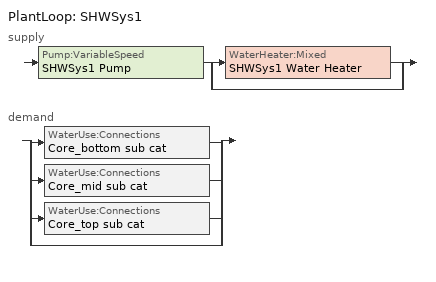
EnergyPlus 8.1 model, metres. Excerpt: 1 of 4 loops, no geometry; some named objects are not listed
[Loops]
PlantLoop 'SHWSys1'
 supply: Pump:VariableSpeed 'SHWSys1 Pump' > split
  | WaterHeater:Mixed 'SHWSys1 Water Heater'
  | bypass
 demand: split
  | WaterUse:Connections 'Core_bottom sub cat'
  | WaterUse:Connections 'Core_mid sub cat'
  | WaterUse:Connections 'Core_top sub cat'
  | bypass
[Sizing:Plant]
SHWSys1: Loop Type=Heating; Design Loop Exit Temperature {C}=60; Loop Design Temperature Difference {deltaC}=5
[Pump:VariableSpeed]
SHWSys1 Pump: Rated Flow Rate {m3/s}=AUTOSIZE; Rated Pump Head {Pa}=0.001; Rated Power Consumption {W}=AUTOSIZE; Motor Efficiency=1; Fraction of Motor Inefficiencies to Fluid Stream=0; Coefficient 1 of the Part Load Performance Curve=0; Coefficient 2 of the Part Load Performance Curve=1; Coefficient 3 of the Part Load Performance Curve=0; Coefficient 4 of the Part Load Performance Curve=0; Minimum Flow Rate {m3/s}=0; Pump Control Type=Intermittent
[WaterHeater:Mixed]
SHWSys1 Water Heater: Tank Volume {m3}=0.76; Setpoint Temperature Schedule=SHWSys1 Water Heater Setpoint Temperature Schedule; Deadband Temperature Difference {deltaC}=2; Maximum Temperature Limit {C}=82.2222; Heater Control Type=Cycle; Heater Maximum Capacity {W}=116640; Heater Fuel Type=NATURALGAS; Heater Thermal Efficiency=0.8; Off Cycle Parasitic Fuel Consumption Rate {W}=20; Off Cycle Parasitic Fuel Type=NATURALGAS; Off Cycle Parasitic Heat Fraction to Tank=0.8; On Cycle Parasitic Fuel Type=NATURALGAS; Ambient Temperature Indicator=Schedule; Ambient Temperature Schedule=SHWSys1 Water Heater Ambient Temperature Schedule; Off Cycle Loss Coefficient to Ambient Temperature {W/K}=8.13; On Cycle Loss Coefficient to Ambient Temperature {W/K}=8.13; Use Side Effectiveness=1; Source Side Effectiveness=1; Use Side Design Flow Rate {m3/s}=AUTOSIZE; Source Side Design Flow Rate {m3/s}=AUTOSIZE; Indirect Water Heating Recovery Time {hr}=1.5
[PlantLoop]
SHWSys1: Fluid Type=WATER; Plant Equipment Operation Scheme=SHWSys1 Loop Operation Scheme List; Maximum Loop Temperature {C}=48.9; Minimum Loop Temperature {C}=10; Maximum Loop Flow Rate {m3/s}=AUTOSIZE; Minimum Loop Flow Rate {m3/s}=0; Plant Loop Volume {m3}=AUTOSIZE; Load Distribution Scheme=Optimal
[PlantEquipmentList]
SHWSys1 Equipment List: SHWSys1 Water Heater
[PlantEquipmentOperation:HeatingLoad]
SHWSys1 Operation Scheme: Load Range 1 Lower Limit {W}=0; Load Range 1 Upper Limit {W}=1000000000000000; Range 1 Equipment List=SHWSys1 Equipment List
[PlantEquipmentOperationSchemes]
SHWSys1 Loop Operation Scheme List: Control Scheme 1=SHWSys1 Operation Scheme; Control Scheme 1 Schedule=PlantOnSched
[SetpointManager:Scheduled]
SHWSys1 Loop Setpoint Manager: Control Variable=Temperature; Schedule=SHWSys1-Loop-Temp-Schedule; Setpoint Node or NodeList=SHWSys1 Supply Outlet Node
[WaterUse:Equipment] Peak Flow Rate {m3/s}=2.320E-5; Flow Rate Fraction Schedule=BLDG_SWH_SCH
Name | Target Temperature Schedule | Zone | Sensible Fraction Schedule | Latent Fraction Schedule
Core_bottom sub cat | Core_bottom sub cat Temp Sched | Core_bottom | Core_bottom sub cat Sensible fract sched | Core_bottom sub cat Latent fract sched
Core_mid sub cat | Core_mid sub cat Temp Sched | Core_mid | Core_mid sub cat Sensible fract sched | Core_mid sub cat Latent fract sched
Core_top sub cat | Core_top sub cat Temp Sched | Core_top | Core_top sub cat Sensible fract sched | Core_top sub cat Latent fract sched
[WaterUse:Connections]
Name | Water Use Equipment 1
Core_bottom sub cat | Core_bottom sub cat
Core_mid sub cat | Core_mid sub cat
Core_top sub cat | Core_top sub cat
[Schedule:Compact]
BLDG_SWH_SCH: Through: 12/31, For: Weekdays SummerDesignDay, Until: 05:00, 0.05, Until: 06:00, 0.08, Until: 07:00, 0.07, Until: 08:00, 0.19, Until: 09:00, 0.35, Until: 10:00, 0.38, Until: 11:00, 0.39, Until: 12:00, 0.47, Until: 13:00, 0.57, Until: 14:00, 0.54, Until: 15:00, 0.34, Until: 16:00, 0.33, Until: 17:00, 0.44, Until: 18:00, 0.26, Until: 19:00, 0.21, Until: 20:00, 0.15, Until: 21:00, 0.17, Until: 22:00, 0.08, Until: 24:00, 0.05, For: Saturday WinterDesignDay, Until: 05:00, 0.05, Until: 06:00, 0.08, Until: 07:00, 0.07, Until: 08:00, 0.11, Until: 09:00, 0.15, Until: 10:00, 0.21, Until: 11:00, 0.19, Until: 12:00, 0.23, Until: 13:00, 0.2, Until: 14:00, 0.19, Until: 15:00, 0.15, Until: 16:00, 0.13, Until: 17:00, 0.14, Until: 21:00, 0.07, Until: 22:00, 0.09, Until: 24:00, 0.05, For: Sunday Holidays AllOtherDays, Until: 05:00, 0.04, Until: 06:00, 0.07, Until: 11:00, 0.04, Until: 13:00, 0.06, Until: 14:00, 0.09, Until: 15:00, 0.06, Until: 21:00, 0.04, Until: 22:00, 0.07, Until: 24:00, 0.04
PlantOnSched: Through: 12/31, For: AllDays, Until: 24:00, 1
Core_bottom sub cat Latent fract sched; Core_bottom sub cat Sensible fract sched; Core_mid sub cat Latent fract sched; Core_mid sub cat Sensible fract sched; Core_top sub cat Latent fract sched; Core_top sub cat Sensible fract sched: Through: 12/31, For: AllDays, Until: 24:00, 0
Core_bottom sub cat Temp Sched; Core_mid sub cat Temp Sched; Core_top sub cat Temp Sched: Through: 12/31, For: AllDays, Until: 24:00, 43.3
SHWSys1-Loop-Temp-Schedule; SHWSys1 Water Heater Setpoint Temperature Schedule: Through: 12/31, For: AllDays, Until: 24:00, 48.9
SHWSys1 Water Heater Ambient Temperature Schedule: Through: 12/31, For: AllDays, Until: 24:00, 22
